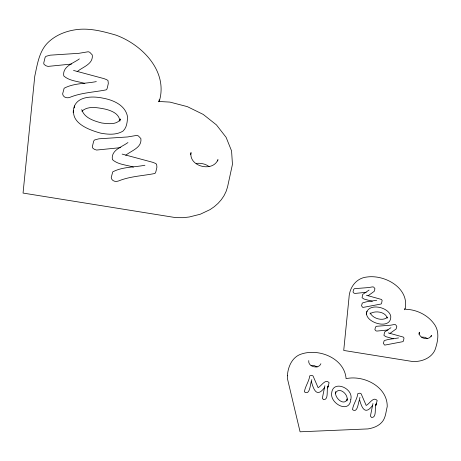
<?xml version="1.0" encoding="UTF-8"?>
<svg xmlns="http://www.w3.org/2000/svg" width="461" height="461" viewBox="0 0 461 461"><rect width="100%" height="100%" fill="white"/><g stroke="black" fill="none" stroke-linecap="round" stroke-linejoin="round"><path stroke-width="0.69" d="M346.868 400.914C349.225 394.593 338.858 385.915 335.389 393.314M308.761 360.571C307.7 366.858 318.614 369.566 320.885 363.735M324.867 385.759L322.337 398.31L323.513 399.716C329.252 399.848 326.013 389.119 328.111 385.955L327.65 387.96L329.114 382.716C325.501 378.256 321.305 386.18 318.107 387.672L313.042 375.969L311.815 375.392L309.752 375.807C309.049 381.581 305.124 386.347 304.398 391.885C310.397 396.247 310.218 382.296 311.861 379.61M372.949 403.548L370.419 416.099L371.595 417.505C377.334 417.637 374.096 406.907 376.193 403.744L375.738 405.749L377.196 400.505C373.583 396.045 369.388 403.974 366.19 405.461L361.124 393.757L359.897 393.181L357.834 393.596C357.137 399.37 353.207 404.136 352.481 409.673C357.563 413.557 358.151 402.879 359.315 400.188M73.201 112.49C73.385 96.303 90.99 95.629 102.843 98.13C113.279 99.991 125.623 105.246 127.559 116.979C127.311 121.842 126.85 127.685 122.972 131.126C116.23 135.206 107.943 134.52 100.527 133.114C90.293 130.261 71.997 124.015 73.668 110.398M74.215 108.03L74.682 105.932M366.288 314.177C367.434 302.134 388.905 306.87 390.749 316.2C391.677 330.307 366.195 323.294 366.501 313.238M366.743 312.172L366.956 311.227M120.281 120.281L120.569 119.001C116.938 125.19 107.782 123.732 101.743 123.001C94.119 121.001 84.242 118.004 81.753 109.585M158.774 101.783L159.241 99.726M159.229 101.466C168.415 71.472 142.236 44.729 115.988 35.134C102.584 31.25 88.564 27.493 74.515 29.913C65.174 31.457 56.04 35.163 48.987 41.599C39.156 50.37 37.422 64.148 34.759 76.267L23.05 193.067L175.877 217.65L183.069 217.684L189.177 217.01L200.264 214.238L210.043 209.622L214.302 206.678L218.076 203.359L221.315 199.699L223.988 195.746L226.063 191.534L227.515 187.12L232.448 164.358L231.578 150.943L226.109 137.349L216.44 124.891L203.22 114.414L187.362 106.647L169.942 102.1L158.74 101.472M190.566 154.642L191.033 152.591C188.676 166.559 212.924 172.575 217.967 159.61L217.655 160.981M335.377 393.135L335.683 391.798C334.041 397.716 344.39 406.896 347.329 398.903L347.024 400.24M359.943 397.405L359.488 399.41C361.85 408.112 365.077 415.453 372.494 405.553M404.7 309.769L405.006 308.438M404.931 309.527C410.186 288.621 385.298 274.358 366.881 277.021C356.163 278.069 349.392 287.526 348.989 297.881L343.722 350.441L412.491 361.499C421.279 362.012 431.398 358.33 435.08 349.749C437.702 341.901 439.685 332.94 435.098 325.368C428.834 315.56 417.366 309.665 405.853 309.279M418.859 334.231L419.314 332.225C418.254 338.512 429.168 341.221 431.433 335.383L431.127 336.72M387.603 317.11C382.999 321.663 372.661 318.597 370.137 312.875M81.908 111.239C87.895 105.563 97.502 107.661 104.837 109.032C111.153 110.542 119.508 113.533 119.808 121.231M369.993 313.843C374.741 310.224 385.621 311.613 387.263 318.113M324.411 387.764C316.995 397.659 313.768 390.317 311.406 381.622M77.154 71.639C82.79 66.857 93.479 64.171 92.275 54.94L89.768 52.289L88.281 51.741L78.952 53.309L50.243 55.164L45.921 56.346L45.097 57.412L43.709 63.14L44.02 64.309L45.8 65.71L47.99 66.401L71.547 64.05M125.761 155.288C131.397 150.505 142.086 147.814 140.882 138.588L138.381 135.937L136.888 135.384L127.559 136.957L98.85 138.813L94.528 139.988L93.704 141.054L92.315 146.788L92.626 147.958L94.407 149.358L96.597 150.05L120.834 147.629M368.068 295.795L374.223 291.34L374.949 288.765L373.744 287.088L372.39 286.886L368.875 287.549L354.492 288.661L353.639 289.393L353.017 291.974L353.956 293.127L354.947 293.438L366.155 292.32M389.943 333.441L396.097 328.981L396.823 326.405L395.619 324.728L394.259 324.527L390.749 325.189L376.366 326.302L375.513 327.033L374.891 329.615L375.83 330.768L376.816 331.084L388.029 329.961M79.35 58.899C73.345 63.382 62.189 66.396 63.779 75.938C69.432 81.09 77.874 81.176 84.847 83.476M127.956 142.547C121.952 147.024 110.796 150.044 112.386 159.581C118.039 164.738 126.481 164.819 133.454 167.124M369.054 290.067L362.732 294.406L362.052 297.731L364.017 299.045L372.315 301.315M390.928 327.708L384.607 332.047L383.921 335.372L385.892 336.686L393.533 338.795M96.314 81.597C85.734 83.706 73.8 83.061 64.131 88.241L62.615 93.946C63.036 97.38 66.978 98.556 69.859 97.352C81.326 92.638 94.038 92.246 106.111 89.872L106.825 89.273L107.304 87.924L108.318 83.464L108.012 80.594L106.825 79.741L104.134 78.664L73.518 70.441M144.927 165.24C134.341 167.355 122.407 166.709 112.738 171.89L111.222 177.594C111.643 181.023 115.584 182.199 118.465 181C129.933 176.286 142.645 175.889 154.717 173.52L155.432 172.921L155.91 171.573L156.924 167.113L156.619 164.243L155.432 163.384L152.741 162.312L122.125 154.089M376.689 300.278L366.628 301.776L362.853 302.796L362.208 303.269L361.528 305.833L362.83 307.475L381.097 304.001L381.633 303.125L382.14 300.405L381.42 299.443L366.432 295.259M398.563 337.919L388.502 339.417L384.722 340.437L384.082 340.91L383.396 343.474L384.705 345.116L402.972 341.641L403.508 340.765L404.009 338.051L403.294 337.083L388.306 332.9M196.225 163.401C200.714 162.86 205.422 163.857 209.098 166.542M421.648 337.089L424.852 337.273L427.71 338.674M311.1 365.44L314.304 365.619L317.156 367.019M287.405 375.784L287.353 378.291L300.076 431.801L368.022 428.909C373.018 428.073 378.089 426.31 381.627 422.518C385.73 418.26 385.822 412.013 387.228 406.59C387.528 386.693 363.741 374.805 346.084 378.654C344.58 358.756 319.98 348.435 302.381 353.725C292.505 356.244 287.952 366.357 287.405 375.784M350.827 399.353C349.628 414.278 329.667 403.525 331.695 392.899C333.067 379.524 353.748 388.323 350.827 399.353"/></g></svg>
